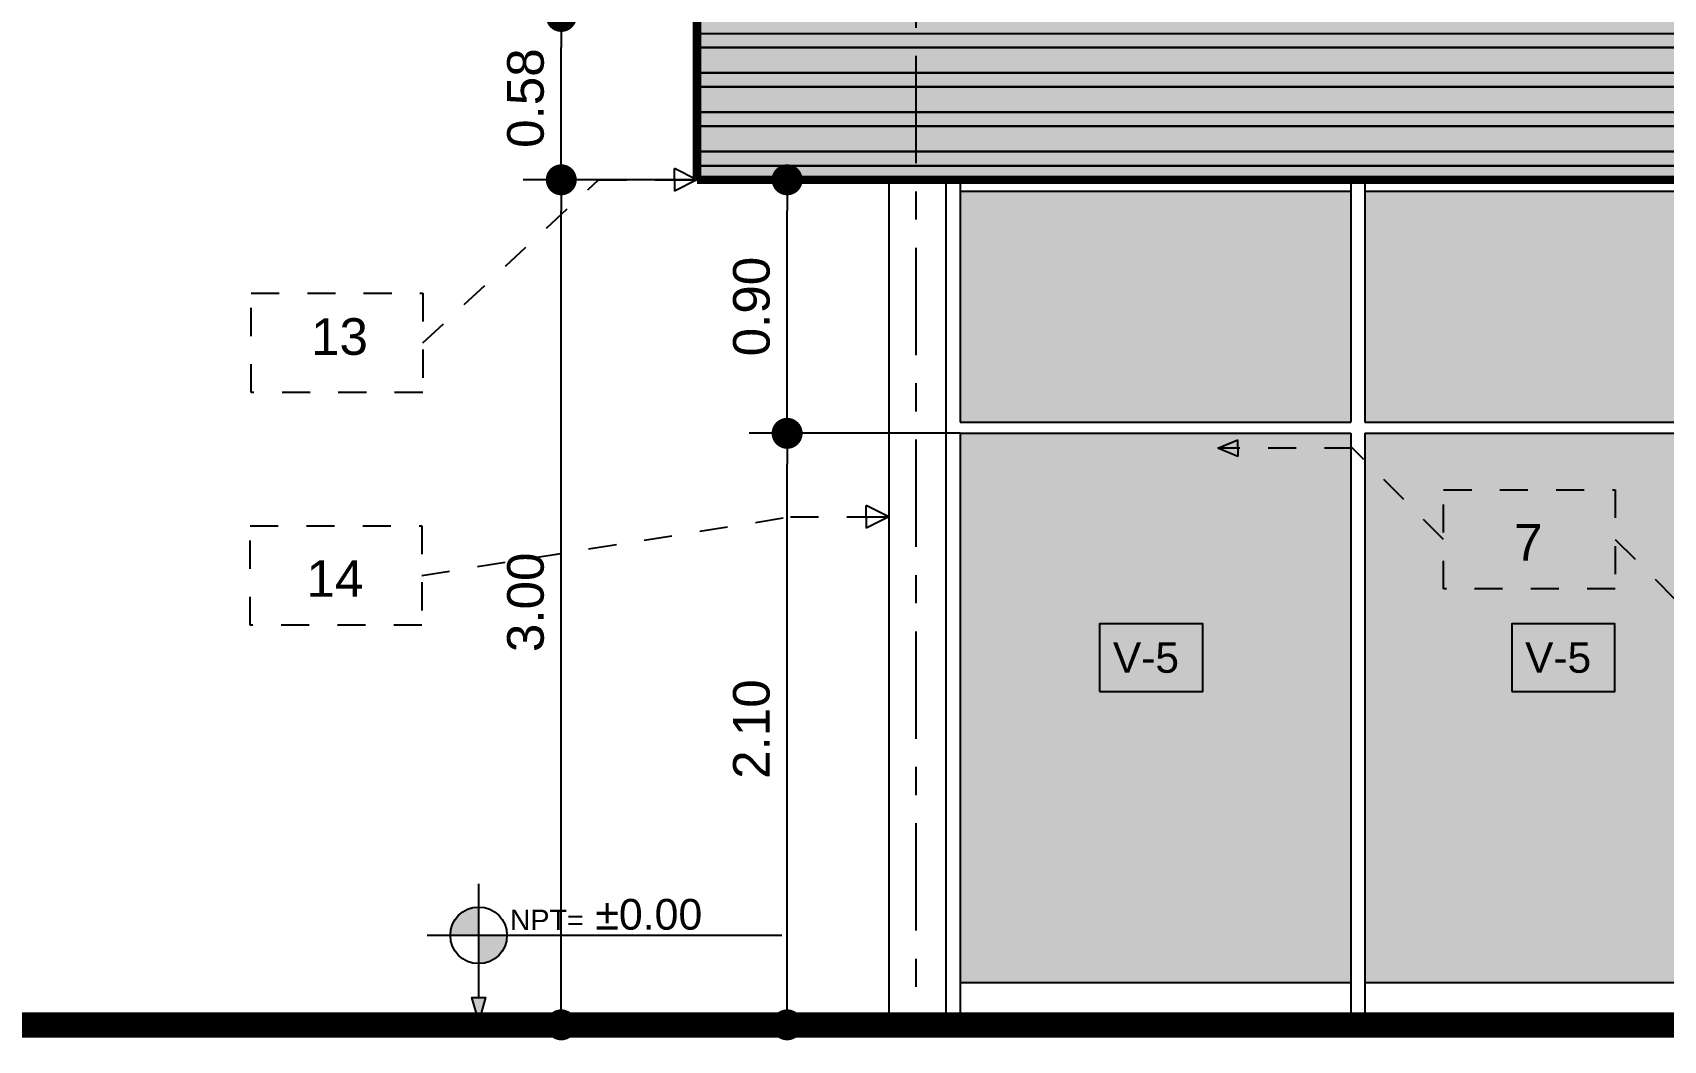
# Model space of a CAD drawing. Header units: metres. Extents: x 5916 to 6101, y 1788 to 1857.
# Drawn here: x 6017.84 to 6023.63, y 1788.66 to 1792.23 of the extents above; entities that cross this region are included whole.
import ezdxf

# ---------------------------------------------------------------- set-up
doc = ezdxf.new("R2010")
doc.units = ezdxf.units.M
doc.header["$LTSCALE"] = 0.02
doc.linetypes.add('CENTER2', pattern=[28.575, 19.05, -3.175, 3.175, -3.175])
doc.linetypes.add('HIDDEN', pattern=[0.375, 0.25, -0.125])
for name, color, linetype in [('A - Ejes', 7, 'CENTER2'), ('A-Cotas', 7, 'Continuous'), ('A-Cotas Generales', 2, 'Continuous'), ('A-Puertas', 7, 'Continuous'), ('HATCH', 8, 'Continuous'), ('hidden', 7, 'HIDDEN')]:
    doc.layers.add(name, color=color, linetype=linetype)
for name, color, linetype, lineweight in [('A-FACIA', 12, 'Continuous', 50), ('A-LINEA DE TIERRA', 14, 'Continuous', 40), ('A-PAREDES FRONTALES', 7, 'Continuous', 30)]:
    doc.layers.add(name, color=color, linetype=linetype, lineweight=lineweight)
doc.styles.add('Arial', font='arial.ttf', dxfattribs={"height": 0.15})
doc.styles.add('Cotas 75', font='arial.ttf', dxfattribs={"height": 0.13})
doc.dimstyles.new('Estilo 75', dxfattribs={"dimtxt": 0.13, "dimasz": 0.11, "dimexe": 0.135, "dimexo": 0, "dimgap": 0.06, "dimtad": 1, "dimzin": 1, "dimdsep": 46, "dimtxsty": 'Cotas 75', "dimblk": 'DOT', "dimcen": 0.135, "dimdle": 0.135, "dimclrd": 9, "dimclre": 9, "dimclrt": 256, "dimadec": 0, "dimazin": 0, "dimtfac": 1, "dimtmove": 1, "dimatfit": 1, "dimfxl": 0, "dimarcsym": 0})

# ---------------------------------------------------------------- blocks, each defined once
blk = doc.blocks.new('_Dot')
at = {"color": 0, "linetype": 'ByBlock', "lineweight": -2}
blk.add_line((-0.5, 0), (-1, 0), dxfattribs=at)
at = {"color": 0, "linetype": 'ByBlock', "const_width": 0.5}
blk.add_lwpolyline([(-0.25, 0, 1), (0.25, 0, 1)], format="xyb", close=True, dxfattribs=at)
blk = doc.blocks.new('*D79')
at = {"layer": 'HATCH', "color": 9, "lineweight": -2, "transparency": 16777216}
for p, q in [((6020.8809, 1791.7122), (6019.5823, 1791.7122)), ((6019.7173, 1788.8222), (6019.7173, 1791.6022)), ((6020.8809, 1788.7122), (6019.5823, 1788.7122))]:
    blk.add_line(p, q, dxfattribs=at)
at = {"layer": 'HATCH', "color": 9, "lineweight": -2, "transparency": 16777216, "xscale": 0.11, "yscale": 0.11, "zscale": 0.11}
for p, rotation in [((6019.7173, 1791.7122), 90), ((6019.7173, 1788.7122), 270)]:
    blk.add_blockref('_Dot', p, dxfattribs=dict(at, rotation=rotation))
at = {"layer": 'HATCH', "transparency": 16777216, "insert": (6019.5909, 1790.2122), "char_height": 0.13, "attachment_point": 5, "rotation": 90, "style": 'Cotas 75'}
blk.add_mtext('3.00', dxfattribs=at)
blk = doc.blocks.new('*D80')
at = {"layer": 'HATCH', "color": 9, "lineweight": -2, "transparency": 16777216}
for p, q in [((6020.1995, 1792.2922), (6019.5823, 1792.2922)), ((6019.7173, 1791.8222), (6019.7173, 1792.1822)), ((6020.8809, 1791.7122), (6019.5823, 1791.7122))]:
    blk.add_line(p, q, dxfattribs=at)
at = {"layer": 'HATCH', "color": 9, "lineweight": -2, "transparency": 16777216, "xscale": 0.11, "yscale": 0.11, "zscale": 0.11}
for p, rotation in [((6019.7173, 1792.2922), 90), ((6019.7173, 1791.7122), 270)]:
    blk.add_blockref('_Dot', p, dxfattribs=dict(at, rotation=rotation))
at = {"layer": 'HATCH', "transparency": 16777216, "insert": (6019.5909, 1792.0022), "char_height": 0.13, "attachment_point": 5, "rotation": 90, "style": 'Cotas 75'}
blk.add_mtext('0.58', dxfattribs=at)
blk = doc.blocks.new('*D90')
at = {"layer": 'HATCH', "color": 9, "lineweight": -2, "transparency": 16777216}
for p, q in [((6021.1341, 1790.8122), (6020.3848, 1790.8122)), ((6020.5198, 1788.8222), (6020.5198, 1790.7022)), ((6020.8809, 1788.7122), (6020.3848, 1788.7122))]:
    blk.add_line(p, q, dxfattribs=at)
at = {"layer": 'HATCH', "color": 9, "lineweight": -2, "transparency": 16777216, "xscale": 0.11, "yscale": 0.11, "zscale": 0.11}
for p, rotation in [((6020.5198, 1790.8122), 90), ((6020.5198, 1788.7122), 270)]:
    blk.add_blockref('_Dot', p, dxfattribs=dict(at, rotation=rotation))
at = {"layer": 'HATCH', "transparency": 16777216, "insert": (6020.3935, 1789.7622), "char_height": 0.13, "attachment_point": 5, "rotation": 90, "style": 'Cotas 75'}
blk.add_mtext('2.10', dxfattribs=at)
blk = doc.blocks.new('*D91')
at = {"layer": 'HATCH', "color": 9, "lineweight": -2, "transparency": 16777216}
for p, q in [((6020.8809, 1791.7122), (6020.3848, 1791.7122)), ((6020.5198, 1790.9222), (6020.5198, 1791.6022)), ((6021.1341, 1790.8122), (6020.3848, 1790.8122))]:
    blk.add_line(p, q, dxfattribs=at)
at = {"layer": 'HATCH', "color": 9, "lineweight": -2, "transparency": 16777216, "xscale": 0.11, "yscale": 0.11, "zscale": 0.11}
for p, rotation in [((6020.5198, 1791.7122), 90), ((6020.5198, 1790.8122), 270)]:
    blk.add_blockref('_Dot', p, dxfattribs=dict(at, rotation=rotation))
at = {"layer": 'HATCH', "transparency": 16777216, "insert": (6020.3935, 1791.2622), "char_height": 0.13, "attachment_point": 5, "rotation": 90, "style": 'Cotas 75'}
blk.add_mtext('0.90', dxfattribs=at)
blk = doc.blocks.new('Simbolo niveles (Alzado)')
at = {"layer": 'A-Cotas', "ltscale": 10}
h = blk.add_hatch(color=256, dxfattribs=at)
h.paths.add_polyline_path([(0, 0.728, 0.414214), (-0.18, 0.548), (0, 0.548)])
h.paths.add_polyline_path([(0.18, 0.548), (0, 0.548), (0, 0.368, 0.414214)])
at = {"layer": 'A-Cotas', "ltscale": 0.05}
blk.add_hatch(color=6, dxfattribs=at).paths.add_polyline_path([(0.043, 0.153), (-0.043, 0.153), (0, 0)])
at = {"layer": 'A-Cotas', "color": 6, "ltscale": 10}
for p, q in [((0, 0.153), (0, 0.875)), ((-0.328, 0.548), (1.928, 0.548))]:
    blk.add_line(p, q, dxfattribs=at)
blk.add_lwpolyline([(0, 0), (-0.043, 0.153), (0.043, 0.153), (0, 0)], dxfattribs=at)
at = {"layer": 'A-Cotas', "color": 1, "ltscale": 10}
blk.add_circle((0, 0.548), 0.18, dxfattribs=at)
at = {"layer": 'A-Cotas', "insert": (0.433, 0.646), "char_height": 0.13, "attachment_point": 5, "style": 'Cotas 75'}
blk.add_mtext('NPT=', dxfattribs=at)

msp = doc.modelspace()

# ---------------------------------------------------------------- hatches: boundary and pattern name
at = {"layer": 'A-Cotas', "true_color": 0xf57a00}
h = msp.add_hatch(color=30, dxfattribs=at)
h.dxf.hatch_style = 1
h.paths.add_polyline_path([(6031.3451, 1792.2322), (6020.1995, 1792.2322), (6020.1995, 1792.1822), (6031.3451, 1792.1822)])
h = msp.add_hatch(color=30, dxfattribs=at)
h.dxf.hatch_style = 1
h.paths.add_polyline_path([(6031.3451, 1792.0922), (6020.1995, 1792.0922), (6020.1995, 1792.0422), (6031.3451, 1792.0422)])
h = msp.add_hatch(color=30, dxfattribs=at)
h.dxf.hatch_style = 1
h.paths.add_polyline_path([(6031.3451, 1791.9522), (6020.1995, 1791.9522), (6020.1995, 1791.9022), (6031.3451, 1791.9022)])
h = msp.add_hatch(color=30, dxfattribs=at)
h.dxf.hatch_style = 1
h.paths.add_polyline_path([(6031.3451, 1791.8122), (6020.1995, 1791.8122), (6020.1995, 1791.7622), (6031.3451, 1791.7622)])
at = {"layer": 'A-Puertas'}
h = msp.add_hatch(color=15, dxfattribs=at)
h.dxf.hatch_style = 1
h.paths.add_polyline_path([(6031.3451, 1792.2922), (6020.1995, 1792.2922), (6020.1995, 1792.2322), (6031.3451, 1792.2322)])
h = msp.add_hatch(color=15, dxfattribs=at)
h.dxf.hatch_style = 1
h.paths.add_polyline_path([(6031.3451, 1792.1822), (6020.1995, 1792.1822), (6020.1995, 1792.0922), (6031.3451, 1792.0922)])
h = msp.add_hatch(color=15, dxfattribs=at)
h.dxf.hatch_style = 1
h.paths.add_polyline_path([(6031.3451, 1792.0422), (6020.1995, 1792.0422), (6020.1995, 1791.9522), (6031.3451, 1791.9522)])
h = msp.add_hatch(color=15, dxfattribs=at)
h.dxf.hatch_style = 1
h.paths.add_polyline_path([(6031.3451, 1791.9022), (6020.1995, 1791.9022), (6020.1995, 1791.8122), (6031.3451, 1791.8122)])
h = msp.add_hatch(color=15, dxfattribs=at)
h.dxf.hatch_style = 1
h.paths.add_polyline_path([(6031.3451, 1791.7622), (6020.1995, 1791.7622), (6020.1995, 1791.7122), (6031.3451, 1791.7122)])
h = msp.add_hatch(color=144, dxfattribs=at)
h.set_gradient(color1=(12, 132, 151), color2=(206, 239, 243), rotation=45, tint=1, name='CYLINDER')
h.paths.add_polyline_path([(6022.5224, 1791.6722), (6021.1341, 1791.6722), (6021.1341, 1790.8522), (6022.5224, 1790.8522)])
h.paths.add_polyline_path([(6022.5224, 1790.8122), (6021.1341, 1790.8122), (6021.1341, 1788.8622), (6022.5224, 1788.8622)])
h = msp.add_hatch(color=144, dxfattribs=at)
h.set_gradient(color1=(12, 132, 151), color2=(206, 239, 243), rotation=45, tint=1, name='CYLINDER')
h.paths.add_polyline_path([(6024.009, 1791.6722), (6022.5724, 1791.6722), (6022.5724, 1790.8522), (6024.009, 1790.8522)])
h.paths.add_polyline_path([(6024.009, 1790.8122), (6022.5724, 1790.8122), (6022.5724, 1788.8622), (6024.009, 1788.8622)])

# ---------------------------------------------------------------- linework, layer by layer
at = {"layer": 'A - Ejes'}
msp.add_lwpolyline([(6020.9771, 1796.238), (6020.9771, 1788.7122)], dxfattribs=at)
at = {"layer": 'A-Cotas', "ltscale": 10}
for points in [[(6021.6297, 1789.8954), (6021.9966, 1789.8954), (6021.9966, 1790.1354), (6021.6297, 1790.1354)], [(6023.0941, 1789.8954), (6023.461, 1789.8954), (6023.461, 1790.1354), (6023.0941, 1790.1354)]]:
    msp.add_lwpolyline(points, close=True, dxfattribs=at)
at = {"layer": 'A-FACIA', "linetype": 'Continuous', "const_width": 0.03, "flags": 128}
for points in [[(6020.1995, 1791.7122), (6020.1995, 1792.2922)], [(6020.1995, 1791.7122), (6031.3451, 1791.7122)]]:
    msp.add_lwpolyline(points, dxfattribs=at)
at = {"layer": 'A-LINEA DE TIERRA', "color": 250, "linetype": 'Continuous', "const_width": 0.09, "flags": 128}
msp.add_lwpolyline([(6016.9545, 1788.7122), (6069.7034, 1788.7122)], dxfattribs=at)
at = {"layer": 'A-PAREDES FRONTALES'}
for points in [[(6020.1995, 1792.1822), (6031.3451, 1792.1822)], [(6020.1995, 1792.0922), (6031.3451, 1792.0922)], [(6020.1995, 1792.0422), (6031.3451, 1792.0422)], [(6020.1995, 1791.9522), (6031.3451, 1791.9522)], [(6020.1995, 1791.9022), (6031.3451, 1791.9022)], [(6020.1995, 1791.8122), (6031.3451, 1791.8122)], [(6020.1995, 1791.7622), (6031.3451, 1791.7622)]]:
    msp.add_lwpolyline(points, dxfattribs=at)
at = {"layer": 'A-Puertas', "color": 15}
msp.add_lwpolyline([(6020.1995, 1792.2322), (6031.3451, 1792.2322)], dxfattribs=at)
at = {"layer": 'A-Puertas', "color": 4}
for points in [[(6020.8809, 1791.7122), (6020.8809, 1788.7122)], [(6021.0841, 1791.7122), (6021.0841, 1788.7122)], [(6021.1341, 1791.7122), (6021.1341, 1790.8522)], [(6022.5224, 1791.7122), (6022.5224, 1790.8522)], [(6022.5724, 1791.7122), (6022.5724, 1790.8522)], [(6021.1341, 1791.6722), (6022.5224, 1791.6722)], [(6022.5724, 1791.6722), (6024.009, 1791.6722)], [(6021.1341, 1790.8522), (6022.5224, 1790.8522)], [(6022.5724, 1790.8522), (6024.009, 1790.8522)], [(6021.1341, 1790.8122), (6022.5224, 1790.8122)], [(6021.1341, 1790.8122), (6021.1341, 1788.7122)], [(6022.5224, 1790.8122), (6022.5224, 1788.7122)], [(6022.5724, 1790.8122), (6022.5724, 1788.7122)], [(6022.5724, 1790.8122), (6024.009, 1790.8122)], [(6021.1341, 1788.8622), (6022.5224, 1788.8622)], [(6022.5724, 1788.8622), (6024.009, 1788.8622)]]:
    msp.add_lwpolyline(points, dxfattribs=at)
at = {"layer": 'hidden'}
for points in [[(6019.2251, 1791.1333), (6019.8501, 1791.7122), (6020.1195, 1791.7122)], [(6020.1995, 1791.7122), (6020.1195, 1791.7522)], [(6020.1195, 1791.7122), (6020.1195, 1791.7522)], [(6020.1195, 1791.7122), (6020.1195, 1791.6722)], [(6020.1195, 1791.7122), (6020.1995, 1791.7122), (6020.1195, 1791.6722)], [(6022.1206, 1790.7594), (6022.0506, 1790.7594), (6022.1206, 1790.7894)], [(6022.1206, 1790.7594), (6022.1206, 1790.7894)], [(6022.1206, 1790.7294), (6022.0506, 1790.7594)], [(6022.852, 1790.4358), (6022.5285, 1790.7594), (6022.1206, 1790.7594)], [(6022.1206, 1790.7594), (6022.1206, 1790.7294)], [(6020.8809, 1790.5158), (6020.8009, 1790.5558)], [(6020.8009, 1790.5158), (6020.8009, 1790.5558)], [(6019.2218, 1790.3074), (6020.5315, 1790.5158), (6020.8009, 1790.5158)], [(6020.8009, 1790.5158), (6020.8009, 1790.4758)], [(6020.8009, 1790.5158), (6020.8809, 1790.5158), (6020.8009, 1790.4758)], [(6023.462, 1790.4358), (6023.8087, 1790.0891), (6024.0782, 1790.0891)]]:
    msp.add_lwpolyline(points, dxfattribs=at)
for points in [[(6018.6152, 1791.3094), (6019.2251, 1791.3094), (6019.2251, 1790.9573), (6018.6152, 1790.9573)], [(6022.852, 1790.6119), (6023.462, 1790.6119), (6023.462, 1790.2597), (6022.852, 1790.2597)], [(6018.6119, 1790.4835), (6019.2218, 1790.4835), (6019.2218, 1790.1314), (6018.6119, 1790.1314)]]:
    msp.add_lwpolyline(points, close=True, dxfattribs=at)

# ---------------------------------------------------------------- block references
at = {"layer": 'A-Cotas', "linetype": 'Continuous', "xscale": 0.5586262931806822, "yscale": 0.5586262931806822, "zscale": 0.5586262931806822}
msp.add_blockref('Simbolo niveles (Alzado)', (6019.4238, 1788.7239), dxfattribs=at)

# ---------------------------------------------------------------- texts
at = {"layer": 'A-Cotas', "ltscale": 10, "char_height": 0.108, "attachment_point": 5, "style": 'Cotas 75'}
for insert in [(6021.7947, 1790.0154), (6023.2591, 1790.0154)]:
    msp.add_mtext('V-5', dxfattribs=dict(at, insert=insert))
at = {"layer": 'A-Cotas', "linetype": 'Continuous', "insert": (6020.0283, 1789.1039), "char_height": 0.10904, "attachment_point": 5, "style": 'Cotas 75'}
msp.add_mtext('±0.00', dxfattribs=at)
at = {"layer": 'A-Cotas Generales', "color": 7, "linetype": 'Continuous', "char_height": 0.13, "attachment_point": 5, "style": 'Arial'}
for s, insert in [('13', (6018.9294, 1791.1549, -2.9482)), ('7', (6023.1534, 1790.4252)), ('14', (6018.9132, 1790.2968))]:
    msp.add_mtext(s, dxfattribs=dict(at, insert=insert))

# ---------------------------------------------------------------- dimensions: what is measured, and where the dimension line sits
at = {"layer": 'HATCH', "color": 2, "true_color": 0xf1eb1f}
for base, p1, p2, picture, middle in [((6019.7173, 1792.2922), (6020.8809, 1791.7122), (6020.1995, 1792.2922), '*D80', (6019.5909, 1792.0022)), ((6019.7173, 1791.7122), (6020.8809, 1788.7122), (6020.8809, 1791.7122), '*D79', (6019.5909, 1790.2122)), ((6020.5198, 1791.7122), (6021.1341, 1790.8122), (6020.8809, 1791.7122), '*D91', (6020.3935, 1791.2622)), ((6020.5198, 1790.8122), (6020.8809, 1788.7122), (6021.1341, 1790.8122), '*D90', (6020.3935, 1789.7622))]:
    dim = msp.add_linear_dim(base=base, p1=p1, p2=p2, angle=90, dimstyle='Estilo 75', dxfattribs=at)
    dim.commit()
    dim.dimension.update_dxf_attribs({"geometry": picture, "text_midpoint": middle})

doc.saveas('drawing.dxf')
